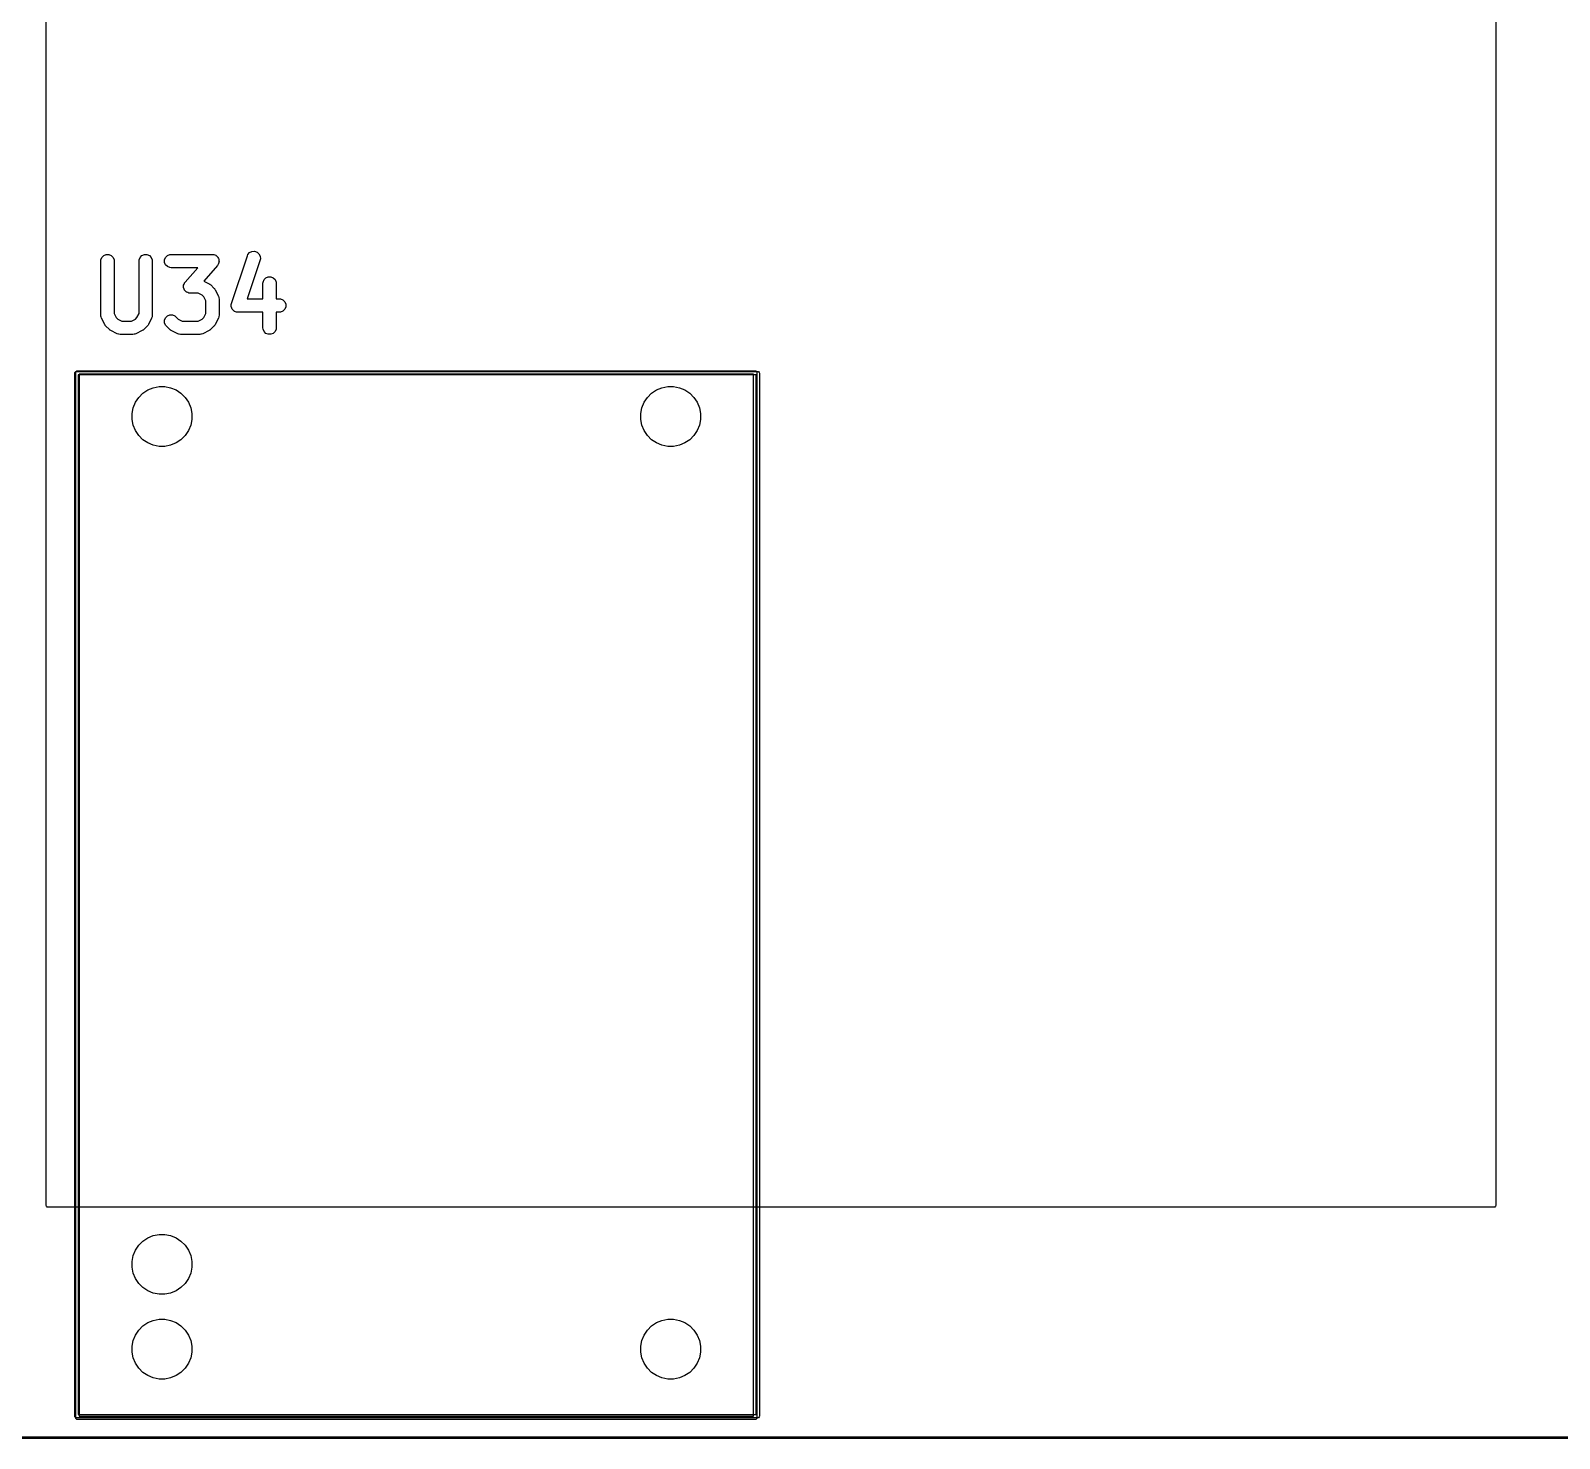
# Model space of a CAD drawing. Header units: inches. Extents: x 0.38 to 8.15, y -7.81 to -0.59.
# Drawn here: x 4.548 to 6.351, y -7.814 to -6.154 of the extents above; entities that cross this region are included whole.
import ezdxf

# ---------------------------------------------------------------- set-up
doc = ezdxf.new("R2010")
doc.units = ezdxf.units.IN
doc.header["$MEASUREMENT"] = 0
for name, color, linetype, true_color in [('B.Cu', 153, 'CONTINUOUS', 0x4d7fc4), ('B.Silkscreen', 31, 'CONTINUOUS', 0xe8b2a7), ('Edge.Cuts', 254, 'CONTINUOUS', 0xd0d2cd), ('F.Cu', 13, 'CONTINUOUS', 0xc83434), ('F.Silkscreen', 41, 'CONTINUOUS', 0xf2eda1), ('User.2', 161, 'CONTINUOUS', 0x5994dc)]:
    doc.layers.add(name, color=color, linetype=linetype, true_color=true_color)

msp = doc.modelspace()

# ---------------------------------------------------------------- linework, layer by layer
at = {"layer": 'B.Cu', "linetype": 'CONTINUOUS'}
for p, q in [((4.6756, -6.5862), (4.6805, -6.5813)), ((4.6805, -6.5813), (4.6862, -6.5774)), ((4.6862, -6.5774), (4.6927, -6.5748)), ((4.6927, -6.5748), (4.6995, -6.5734)), ((4.6995, -6.5734), (4.7064, -6.5734)), ((4.7064, -6.5734), (4.7132, -6.5748)), ((4.7132, -6.5748), (4.7197, -6.5774)), ((4.7197, -6.5774), (4.7254, -6.5813)), ((4.7254, -6.5813), (4.7303, -6.5862)), ((5.2756, -6.5862), (5.2805, -6.5813)), ((5.2805, -6.5813), (5.2862, -6.5774)), ((5.2862, -6.5774), (5.2927, -6.5748)), ((5.2927, -6.5748), (5.2995, -6.5734)), ((5.2995, -6.5734), (5.3064, -6.5734)), ((5.3064, -6.5734), (5.3132, -6.5748)), ((5.3132, -6.5748), (5.3197, -6.5774)), ((5.3197, -6.5774), (5.3254, -6.5813)), ((5.3254, -6.5813), (5.3303, -6.5862)), ((4.6677, -6.6052), (4.669, -6.5984)), ((4.669, -6.5984), (4.6717, -6.592)), ((4.6717, -6.592), (4.6756, -6.5862)), ((4.7303, -6.5862), (4.7342, -6.592)), ((4.7342, -6.592), (4.7369, -6.5984)), ((4.7369, -6.5984), (4.7382, -6.6052)), ((5.2677, -6.6052), (5.269, -6.5984)), ((5.269, -6.5984), (5.2717, -6.592)), ((5.2717, -6.592), (5.2756, -6.5862)), ((5.3303, -6.5862), (5.3342, -6.592)), ((5.3342, -6.592), (5.3369, -6.5984)), ((5.3369, -6.5984), (5.3382, -6.6052)), ((4.6677, -6.6121), (4.6677, -6.6052)), ((4.669, -6.6189), (4.6677, -6.6121)), ((4.7382, -6.6121), (4.7369, -6.6189)), ((4.7382, -6.6052), (4.7382, -6.6121)), ((5.2677, -6.6121), (5.2677, -6.6052)), ((5.269, -6.6189), (5.2677, -6.6121)), ((5.3382, -6.6121), (5.3369, -6.6189)), ((5.3382, -6.6052), (5.3382, -6.6121)), ((4.6717, -6.6254), (4.669, -6.6189)), ((4.6756, -6.6311), (4.6717, -6.6254)), ((4.6805, -6.6361), (4.6756, -6.6311)), ((4.7303, -6.6311), (4.7254, -6.6361)), ((4.7342, -6.6254), (4.7303, -6.6311)), ((4.7369, -6.6189), (4.7342, -6.6254)), ((5.2717, -6.6254), (5.269, -6.6189)), ((5.2756, -6.6311), (5.2717, -6.6254)), ((5.2805, -6.6361), (5.2756, -6.6311)), ((5.3303, -6.6311), (5.3254, -6.6361)), ((5.3342, -6.6254), (5.3303, -6.6311)), ((5.3369, -6.6189), (5.3342, -6.6254)), ((4.6862, -6.6399), (4.6805, -6.6361)), ((4.6927, -6.6426), (4.6862, -6.6399)), ((4.6995, -6.6439), (4.6927, -6.6426)), ((4.7064, -6.6439), (4.6995, -6.6439)), ((4.7132, -6.6426), (4.7064, -6.6439)), ((4.7197, -6.6399), (4.7132, -6.6426)), ((4.7254, -6.6361), (4.7197, -6.6399)), ((5.2862, -6.6399), (5.2805, -6.6361)), ((5.2927, -6.6426), (5.2862, -6.6399)), ((5.2995, -6.6439), (5.2927, -6.6426)), ((5.3064, -6.6439), (5.2995, -6.6439)), ((5.3132, -6.6426), (5.3064, -6.6439)), ((5.3197, -6.6399), (5.3132, -6.6426)), ((5.3254, -6.6361), (5.3197, -6.6399)), ((4.6927, -7.5748), (4.6995, -7.5734)), ((4.6995, -7.5734), (4.7064, -7.5734)), ((4.7064, -7.5734), (4.7132, -7.5748)), ((4.6717, -7.592), (4.6756, -7.5862)), ((4.6756, -7.5862), (4.6805, -7.5813)), ((4.6805, -7.5813), (4.6862, -7.5774)), ((4.6862, -7.5774), (4.6927, -7.5748)), ((4.7132, -7.5748), (4.7197, -7.5774)), ((4.7197, -7.5774), (4.7254, -7.5813)), ((4.7254, -7.5813), (4.7303, -7.5862)), ((4.7303, -7.5862), (4.7342, -7.592)), ((4.6677, -7.6052), (4.669, -7.5984)), ((4.6677, -7.6121), (4.6677, -7.6052)), ((4.669, -7.5984), (4.6717, -7.592)), ((4.7342, -7.592), (4.7369, -7.5984)), ((4.7369, -7.5984), (4.7382, -7.6052)), ((4.7382, -7.6052), (4.7382, -7.6121)), ((4.669, -7.6189), (4.6677, -7.6121)), ((4.6717, -7.6254), (4.669, -7.6189)), ((4.6756, -7.6311), (4.6717, -7.6254)), ((4.7342, -7.6254), (4.7303, -7.6311)), ((4.7369, -7.6189), (4.7342, -7.6254)), ((4.7382, -7.6121), (4.7369, -7.6189)), ((4.6805, -7.6361), (4.6756, -7.6311)), ((4.6862, -7.6399), (4.6805, -7.6361)), ((4.6927, -7.6426), (4.6862, -7.6399)), ((4.6995, -7.6439), (4.6927, -7.6426)), ((4.7064, -7.6439), (4.6995, -7.6439)), ((4.7132, -7.6426), (4.7064, -7.6439)), ((4.7197, -7.6399), (4.7132, -7.6426)), ((4.7254, -7.6361), (4.7197, -7.6399)), ((4.7303, -7.6311), (4.7254, -7.6361)), ((4.6756, -7.6862), (4.6805, -7.6813)), ((4.6805, -7.6813), (4.6862, -7.6774)), ((4.6862, -7.6774), (4.6927, -7.6748)), ((4.6927, -7.6748), (4.6995, -7.6734)), ((4.6995, -7.6734), (4.7064, -7.6734)), ((4.7064, -7.6734), (4.7132, -7.6748)), ((4.7132, -7.6748), (4.7197, -7.6774)), ((4.7197, -7.6774), (4.7254, -7.6813)), ((4.7254, -7.6813), (4.7303, -7.6862)), ((5.2756, -7.6862), (5.2805, -7.6813)), ((5.2805, -7.6813), (5.2862, -7.6774)), ((5.2862, -7.6774), (5.2927, -7.6748)), ((5.2927, -7.6748), (5.2995, -7.6734)), ((5.2995, -7.6734), (5.3064, -7.6734)), ((5.3064, -7.6734), (5.3132, -7.6748)), ((5.3132, -7.6748), (5.3197, -7.6774)), ((5.3197, -7.6774), (5.3254, -7.6813)), ((5.3254, -7.6813), (5.3303, -7.6862)), ((4.6677, -7.7052), (4.669, -7.6984)), ((4.669, -7.6984), (4.6717, -7.692)), ((4.6717, -7.692), (4.6756, -7.6862)), ((4.7303, -7.6862), (4.7342, -7.692)), ((4.7342, -7.692), (4.7369, -7.6984)), ((4.7369, -7.6984), (4.7382, -7.7052)), ((5.2677, -7.7052), (5.269, -7.6984)), ((5.269, -7.6984), (5.2717, -7.692)), ((5.2717, -7.692), (5.2756, -7.6862)), ((5.3303, -7.6862), (5.3342, -7.692)), ((5.3342, -7.692), (5.3369, -7.6984)), ((5.3369, -7.6984), (5.3382, -7.7052)), ((4.6677, -7.7121), (4.6677, -7.7052)), ((4.669, -7.7189), (4.6677, -7.7121)), ((4.7382, -7.7121), (4.7369, -7.7189)), ((4.7382, -7.7052), (4.7382, -7.7121)), ((5.2677, -7.7121), (5.2677, -7.7052)), ((5.269, -7.7189), (5.2677, -7.7121)), ((5.3382, -7.7121), (5.3369, -7.7189)), ((5.3382, -7.7052), (5.3382, -7.7121)), ((4.6717, -7.7254), (4.669, -7.7189)), ((4.6756, -7.7311), (4.6717, -7.7254)), ((4.6805, -7.7361), (4.6756, -7.7311)), ((4.7303, -7.7311), (4.7254, -7.7361)), ((4.7342, -7.7254), (4.7303, -7.7311)), ((4.7369, -7.7189), (4.7342, -7.7254)), ((5.2717, -7.7254), (5.269, -7.7189)), ((5.2756, -7.7311), (5.2717, -7.7254)), ((5.2805, -7.7361), (5.2756, -7.7311)), ((5.3303, -7.7311), (5.3254, -7.7361)), ((5.3342, -7.7254), (5.3303, -7.7311)), ((5.3369, -7.7189), (5.3342, -7.7254)), ((4.6862, -7.7399), (4.6805, -7.7361)), ((4.6927, -7.7426), (4.6862, -7.7399)), ((4.6995, -7.7439), (4.6927, -7.7426)), ((4.7064, -7.7439), (4.6995, -7.7439)), ((4.7132, -7.7426), (4.7064, -7.7439)), ((4.7197, -7.7399), (4.7132, -7.7426)), ((4.7254, -7.7361), (4.7197, -7.7399)), ((5.2862, -7.7399), (5.2805, -7.7361)), ((5.2927, -7.7426), (5.2862, -7.7399)), ((5.2995, -7.7439), (5.2927, -7.7426)), ((5.3064, -7.7439), (5.2995, -7.7439)), ((5.3132, -7.7426), (5.3064, -7.7439)), ((5.3197, -7.7399), (5.3132, -7.7426)), ((5.3254, -7.7361), (5.3197, -7.7399))]:
    msp.add_line(p, q, dxfattribs=at)
at = {"layer": 'B.Silkscreen', "linetype": 'CONTINUOUS'}
for p, q in [((4.6002, -6.5575), (4.6003, -6.5567)), ((4.6002, -7.7878), (4.6002, -6.5575)), ((4.6003, -6.5567), (4.6014, -6.5557)), ((4.6014, -6.5557), (4.6022, -6.5555)), ((4.6022, -6.5555), (5.4057, -6.5555)), ((4.6041, -6.5594), (4.6041, -7.7858)), ((5.4037, -6.5594), (4.6041, -6.5594)), ((5.4037, -7.7858), (5.4037, -6.5594)), ((5.4057, -6.5555), (5.4065, -6.5557)), ((5.4065, -6.5557), (5.4075, -6.5567)), ((5.4075, -6.5567), (5.4077, -6.5575)), ((5.4077, -6.5575), (5.4077, -7.7878)), ((4.6003, -7.7885), (4.6002, -7.7878)), ((4.6014, -7.7896), (4.6003, -7.7885)), ((4.6022, -7.7898), (4.6014, -7.7896)), ((5.4057, -7.7898), (4.6022, -7.7898)), ((4.6041, -7.7858), (5.4037, -7.7858)), ((5.4065, -7.7896), (5.4057, -7.7898)), ((5.4075, -7.7885), (5.4065, -7.7896)), ((5.4077, -7.7878), (5.4075, -7.7885))]:
    msp.add_line(p, q, dxfattribs=at)
at = {"layer": 'Edge.Cuts', "linetype": 'CONTINUOUS'}
for p, q in [((8.1083, -7.814), (0.5906, -7.814)), ((0.5915, -7.812), (8.1073, -7.812))]:
    msp.add_line(p, q, dxfattribs=at)
at = {"layer": 'F.Cu', "linetype": 'CONTINUOUS'}
for p, q in [((4.6756, -6.5862), (4.6805, -6.5813)), ((4.6805, -6.5813), (4.6862, -6.5774)), ((4.6862, -6.5774), (4.6927, -6.5748)), ((4.6927, -6.5748), (4.6995, -6.5734)), ((4.6995, -6.5734), (4.7064, -6.5734)), ((4.7064, -6.5734), (4.7132, -6.5748)), ((4.7132, -6.5748), (4.7197, -6.5774)), ((4.7197, -6.5774), (4.7254, -6.5813)), ((4.7254, -6.5813), (4.7303, -6.5862)), ((5.2756, -6.5862), (5.2805, -6.5813)), ((5.2805, -6.5813), (5.2862, -6.5774)), ((5.2862, -6.5774), (5.2927, -6.5748)), ((5.2927, -6.5748), (5.2995, -6.5734)), ((5.2995, -6.5734), (5.3064, -6.5734)), ((5.3064, -6.5734), (5.3132, -6.5748)), ((5.3132, -6.5748), (5.3197, -6.5774)), ((5.3197, -6.5774), (5.3254, -6.5813)), ((5.3254, -6.5813), (5.3303, -6.5862)), ((4.6677, -6.6052), (4.669, -6.5984)), ((4.669, -6.5984), (4.6717, -6.592)), ((4.6717, -6.592), (4.6756, -6.5862)), ((4.7303, -6.5862), (4.7342, -6.592)), ((4.7342, -6.592), (4.7369, -6.5984)), ((4.7369, -6.5984), (4.7382, -6.6052)), ((5.2677, -6.6052), (5.269, -6.5984)), ((5.269, -6.5984), (5.2717, -6.592)), ((5.2717, -6.592), (5.2756, -6.5862)), ((5.3303, -6.5862), (5.3342, -6.592)), ((5.3342, -6.592), (5.3369, -6.5984)), ((5.3369, -6.5984), (5.3382, -6.6052)), ((4.6677, -6.6121), (4.6677, -6.6052)), ((4.669, -6.6189), (4.6677, -6.6121)), ((4.7382, -6.6121), (4.7369, -6.6189)), ((4.7382, -6.6052), (4.7382, -6.6121)), ((5.2677, -6.6121), (5.2677, -6.6052)), ((5.269, -6.6189), (5.2677, -6.6121)), ((5.3382, -6.6121), (5.3369, -6.6189)), ((5.3382, -6.6052), (5.3382, -6.6121)), ((4.6717, -6.6254), (4.669, -6.6189)), ((4.6756, -6.6311), (4.6717, -6.6254)), ((4.6805, -6.6361), (4.6756, -6.6311)), ((4.7303, -6.6311), (4.7254, -6.6361)), ((4.7342, -6.6254), (4.7303, -6.6311)), ((4.7369, -6.6189), (4.7342, -6.6254)), ((5.2717, -6.6254), (5.269, -6.6189)), ((5.2756, -6.6311), (5.2717, -6.6254)), ((5.2805, -6.6361), (5.2756, -6.6311)), ((5.3303, -6.6311), (5.3254, -6.6361)), ((5.3342, -6.6254), (5.3303, -6.6311)), ((5.3369, -6.6189), (5.3342, -6.6254)), ((4.6862, -6.6399), (4.6805, -6.6361)), ((4.6927, -6.6426), (4.6862, -6.6399)), ((4.6995, -6.6439), (4.6927, -6.6426)), ((4.7064, -6.6439), (4.6995, -6.6439)), ((4.7132, -6.6426), (4.7064, -6.6439)), ((4.7197, -6.6399), (4.7132, -6.6426)), ((4.7254, -6.6361), (4.7197, -6.6399)), ((5.2862, -6.6399), (5.2805, -6.6361)), ((5.2927, -6.6426), (5.2862, -6.6399)), ((5.2995, -6.6439), (5.2927, -6.6426)), ((5.3064, -6.6439), (5.2995, -6.6439)), ((5.3132, -6.6426), (5.3064, -6.6439)), ((5.3197, -6.6399), (5.3132, -6.6426)), ((5.3254, -6.6361), (5.3197, -6.6399)), ((4.6927, -7.5748), (4.6995, -7.5734)), ((4.6995, -7.5734), (4.7064, -7.5734)), ((4.7064, -7.5734), (4.7132, -7.5748)), ((4.6717, -7.592), (4.6756, -7.5862)), ((4.6756, -7.5862), (4.6805, -7.5813)), ((4.6805, -7.5813), (4.6862, -7.5774)), ((4.6862, -7.5774), (4.6927, -7.5748)), ((4.7132, -7.5748), (4.7197, -7.5774)), ((4.7197, -7.5774), (4.7254, -7.5813)), ((4.7254, -7.5813), (4.7303, -7.5862)), ((4.7303, -7.5862), (4.7342, -7.592)), ((4.6677, -7.6052), (4.669, -7.5984)), ((4.6677, -7.6121), (4.6677, -7.6052)), ((4.669, -7.5984), (4.6717, -7.592)), ((4.7342, -7.592), (4.7369, -7.5984)), ((4.7369, -7.5984), (4.7382, -7.6052)), ((4.7382, -7.6052), (4.7382, -7.6121)), ((4.669, -7.6189), (4.6677, -7.6121)), ((4.6717, -7.6254), (4.669, -7.6189)), ((4.6756, -7.6311), (4.6717, -7.6254)), ((4.7342, -7.6254), (4.7303, -7.6311)), ((4.7369, -7.6189), (4.7342, -7.6254)), ((4.7382, -7.6121), (4.7369, -7.6189)), ((4.6805, -7.6361), (4.6756, -7.6311)), ((4.6862, -7.6399), (4.6805, -7.6361)), ((4.6927, -7.6426), (4.6862, -7.6399)), ((4.6995, -7.6439), (4.6927, -7.6426)), ((4.7064, -7.6439), (4.6995, -7.6439)), ((4.7132, -7.6426), (4.7064, -7.6439)), ((4.7197, -7.6399), (4.7132, -7.6426)), ((4.7254, -7.6361), (4.7197, -7.6399)), ((4.7303, -7.6311), (4.7254, -7.6361)), ((4.6756, -7.6862), (4.6805, -7.6813)), ((4.6805, -7.6813), (4.6862, -7.6774)), ((4.6862, -7.6774), (4.6927, -7.6748)), ((4.6927, -7.6748), (4.6995, -7.6734)), ((4.6995, -7.6734), (4.7064, -7.6734)), ((4.7064, -7.6734), (4.7132, -7.6748)), ((4.7132, -7.6748), (4.7197, -7.6774)), ((4.7197, -7.6774), (4.7254, -7.6813)), ((4.7254, -7.6813), (4.7303, -7.6862)), ((5.2756, -7.6862), (5.2805, -7.6813)), ((5.2805, -7.6813), (5.2862, -7.6774)), ((5.2862, -7.6774), (5.2927, -7.6748)), ((5.2927, -7.6748), (5.2995, -7.6734)), ((5.2995, -7.6734), (5.3064, -7.6734)), ((5.3064, -7.6734), (5.3132, -7.6748)), ((5.3132, -7.6748), (5.3197, -7.6774)), ((5.3197, -7.6774), (5.3254, -7.6813)), ((5.3254, -7.6813), (5.3303, -7.6862)), ((4.6677, -7.7052), (4.669, -7.6984)), ((4.669, -7.6984), (4.6717, -7.692)), ((4.6717, -7.692), (4.6756, -7.6862)), ((4.7303, -7.6862), (4.7342, -7.692)), ((4.7342, -7.692), (4.7369, -7.6984)), ((4.7369, -7.6984), (4.7382, -7.7052)), ((5.2677, -7.7052), (5.269, -7.6984)), ((5.269, -7.6984), (5.2717, -7.692)), ((5.2717, -7.692), (5.2756, -7.6862)), ((5.3303, -7.6862), (5.3342, -7.692)), ((5.3342, -7.692), (5.3369, -7.6984)), ((5.3369, -7.6984), (5.3382, -7.7052)), ((4.6677, -7.7121), (4.6677, -7.7052)), ((4.669, -7.7189), (4.6677, -7.7121)), ((4.7382, -7.7121), (4.7369, -7.7189)), ((4.7382, -7.7052), (4.7382, -7.7121)), ((5.2677, -7.7121), (5.2677, -7.7052)), ((5.269, -7.7189), (5.2677, -7.7121)), ((5.3382, -7.7121), (5.3369, -7.7189)), ((5.3382, -7.7052), (5.3382, -7.7121)), ((4.6717, -7.7254), (4.669, -7.7189)), ((4.6756, -7.7311), (4.6717, -7.7254)), ((4.6805, -7.7361), (4.6756, -7.7311)), ((4.7303, -7.7311), (4.7254, -7.7361)), ((4.7342, -7.7254), (4.7303, -7.7311)), ((4.7369, -7.7189), (4.7342, -7.7254)), ((5.2717, -7.7254), (5.269, -7.7189)), ((5.2756, -7.7311), (5.2717, -7.7254)), ((5.2805, -7.7361), (5.2756, -7.7311)), ((5.3303, -7.7311), (5.3254, -7.7361)), ((5.3342, -7.7254), (5.3303, -7.7311)), ((5.3369, -7.7189), (5.3342, -7.7254)), ((4.6862, -7.7399), (4.6805, -7.7361)), ((4.6927, -7.7426), (4.6862, -7.7399)), ((4.6995, -7.7439), (4.6927, -7.7426)), ((4.7064, -7.7439), (4.6995, -7.7439)), ((4.7132, -7.7426), (4.7064, -7.7439)), ((4.7197, -7.7399), (4.7132, -7.7426)), ((4.7254, -7.7361), (4.7197, -7.7399)), ((5.2862, -7.7399), (5.2805, -7.7361)), ((5.2927, -7.7426), (5.2862, -7.7399)), ((5.2995, -7.7439), (5.2927, -7.7426)), ((5.3064, -7.7439), (5.2995, -7.7439)), ((5.3132, -7.7426), (5.3064, -7.7439)), ((5.3197, -7.7399), (5.3132, -7.7426)), ((5.3254, -7.7361), (5.3197, -7.7399))]:
    msp.add_line(p, q, dxfattribs=at)
at = {"layer": 'F.Silkscreen', "linetype": 'CONTINUOUS'}
for p, q in [((4.6322, -6.421), (4.6344, -6.4188)), ((4.6344, -6.4188), (4.6372, -6.4176)), ((4.6372, -6.4176), (4.6403, -6.4176)), ((4.6403, -6.4176), (4.6431, -6.4188)), ((4.6431, -6.4188), (4.6453, -6.421)), ((4.6772, -6.421), (4.6794, -6.4188)), ((4.6794, -6.4188), (4.6822, -6.4176)), ((4.6822, -6.4176), (4.6853, -6.4176)), ((4.6853, -6.4176), (4.6881, -6.4188)), ((4.6881, -6.4188), (4.6903, -6.421)), ((4.7072, -6.421), (4.7093, -6.4188)), ((4.7093, -6.4188), (4.7122, -6.4176)), ((4.7122, -6.4176), (4.7137, -6.4175)), ((4.7137, -6.4175), (4.7625, -6.4175)), ((4.7625, -6.4175), (4.7633, -6.4176)), ((4.7633, -6.4176), (4.7635, -6.4176)), ((4.7635, -6.4176), (4.7636, -6.4176)), ((4.7636, -6.4176), (4.764, -6.4176)), ((4.764, -6.4176), (4.7652, -6.4181)), ((4.7652, -6.4181), (4.7664, -6.4185)), ((4.7664, -6.4185), (4.7666, -6.4187)), ((4.7666, -6.4187), (4.7668, -6.4188)), ((4.7668, -6.4188), (4.7677, -6.4197)), ((4.785, -6.4754), (4.8037, -6.4191)), ((4.8037, -6.4191), (4.8044, -6.4177)), ((4.8044, -6.4177), (4.8064, -6.4154)), ((4.8064, -6.4154), (4.8091, -6.414)), ((4.8091, -6.414), (4.8122, -6.4138)), ((4.8122, -6.4138), (4.8151, -6.4148)), ((4.8151, -6.4148), (4.8174, -6.4168)), ((4.8174, -6.4168), (4.8188, -6.4195)), ((4.6309, -6.4254), (4.631, -6.4238)), ((4.6309, -6.4891), (4.6309, -6.4254)), ((4.631, -6.4238), (4.6322, -6.421)), ((4.6453, -6.421), (4.6465, -6.4238)), ((4.6465, -6.4238), (4.6466, -6.4254)), ((4.6466, -6.4254), (4.6466, -6.4873)), ((4.6759, -6.4254), (4.676, -6.4238)), ((4.6759, -6.4873), (4.6759, -6.4254)), ((4.676, -6.4238), (4.6772, -6.421)), ((4.6903, -6.421), (4.6914, -6.4238)), ((4.6914, -6.4238), (4.6916, -6.4254)), ((4.6916, -6.4254), (4.6916, -6.4891)), ((4.706, -6.4238), (4.7072, -6.421)), ((4.706, -6.4269), (4.706, -6.4238)), ((4.7072, -6.4297), (4.706, -6.4269)), ((4.7093, -6.4319), (4.7072, -6.4297)), ((4.7122, -6.4331), (4.7093, -6.4319)), ((4.7137, -6.4332), (4.7122, -6.4331)), ((4.7451, -6.4332), (4.7137, -6.4332)), ((4.7303, -6.4502), (4.7451, -6.4332)), ((4.7684, -6.4306), (4.7523, -6.449)), ((4.7677, -6.4197), (4.7687, -6.4206)), ((4.7689, -6.4299), (4.7684, -6.4306)), ((4.7687, -6.4206), (4.7688, -6.4208)), ((4.7688, -6.4208), (4.769, -6.421)), ((4.769, -6.4297), (4.7689, -6.4299)), ((4.769, -6.421), (4.7695, -6.4222)), ((4.7691, -6.4296), (4.769, -6.4297)), ((4.7693, -6.4293), (4.7691, -6.4296)), ((4.7697, -6.4281), (4.7693, -6.4293)), ((4.7695, -6.4222), (4.7701, -6.4233)), ((4.7702, -6.4269), (4.7697, -6.4281)), ((4.7701, -6.4233), (4.7701, -6.4236)), ((4.7701, -6.4236), (4.7702, -6.4238)), ((4.7702, -6.4238), (4.7702, -6.4251)), ((4.7702, -6.4251), (4.7703, -6.4264)), ((4.7703, -6.4264), (4.7702, -6.4266)), ((4.7702, -6.4266), (4.7702, -6.4269)), ((4.8187, -6.4241), (4.8034, -6.47)), ((4.819, -6.4226), (4.8187, -6.4241)), ((4.8188, -6.4195), (4.819, -6.4226)), ((4.7284, -6.4543), (4.7285, -6.4541)), ((4.7285, -6.4556), (4.7284, -6.4543)), ((4.7285, -6.4538), (4.729, -6.4527)), ((4.7285, -6.4541), (4.7285, -6.4538)), ((4.729, -6.4527), (4.7294, -6.4514)), ((4.7294, -6.4514), (4.7296, -6.4511)), ((4.7296, -6.4511), (4.7297, -6.451)), ((4.7297, -6.451), (4.7298, -6.4508)), ((4.7298, -6.4508), (4.7303, -6.4502)), ((4.7523, -6.449), (4.7585, -6.4521)), ((4.7585, -6.4521), (4.7592, -6.4525)), ((4.7592, -6.4525), (4.7593, -6.4526)), ((4.7593, -6.4526), (4.7596, -6.4527)), ((4.7596, -6.4527), (4.7598, -6.4529)), ((4.7598, -6.4529), (4.7599, -6.4531)), ((4.7599, -6.4531), (4.7605, -6.4535)), ((4.7605, -6.4535), (4.7643, -6.4573)), ((4.8221, -6.4516), (4.8222, -6.4501)), ((4.8221, -6.47), (4.8221, -6.4516)), ((4.8222, -6.4501), (4.8234, -6.4472)), ((4.8234, -6.4472), (4.8256, -6.4451)), ((4.8256, -6.4451), (4.8284, -6.4439)), ((4.8284, -6.4439), (4.8315, -6.4439)), ((4.8315, -6.4439), (4.8343, -6.4451)), ((4.8343, -6.4451), (4.8365, -6.4472)), ((4.8365, -6.4472), (4.8377, -6.4501)), ((4.8377, -6.4501), (4.8378, -6.4516)), ((4.8378, -6.4516), (4.8378, -6.47)), ((4.7285, -6.4569), (4.7285, -6.4556)), ((4.7286, -6.4571), (4.7285, -6.4569)), ((4.7286, -6.4574), (4.7286, -6.4571)), ((4.7292, -6.4586), (4.7286, -6.4574)), ((4.7297, -6.4597), (4.7292, -6.4586)), ((4.7299, -6.4599), (4.7297, -6.4597)), ((4.73, -6.4602), (4.7299, -6.4599)), ((4.7309, -6.461), (4.73, -6.4602)), ((4.7318, -6.4619), (4.7309, -6.461)), ((4.7321, -6.462), (4.7318, -6.4619)), ((4.7323, -6.4622), (4.7321, -6.462)), ((4.7335, -6.4626), (4.7323, -6.4622)), ((4.7347, -6.4631), (4.7335, -6.4626)), ((4.7351, -6.4631), (4.7347, -6.4631)), ((4.7352, -6.4632), (4.7351, -6.4631)), ((4.7354, -6.4632), (4.7352, -6.4632)), ((4.7362, -6.4632), (4.7354, -6.4632)), ((4.7456, -6.4632), (4.7362, -6.4632)), ((4.7503, -6.4656), (4.7456, -6.4632)), ((4.7522, -6.4675), (4.7503, -6.4656)), ((4.7546, -6.4722), (4.7522, -6.4675)), ((4.7546, -6.4873), (4.7546, -6.4722)), ((4.7643, -6.4573), (4.7648, -6.4579)), ((4.7648, -6.4579), (4.7649, -6.458)), ((4.7649, -6.458), (4.7651, -6.4583)), ((4.7651, -6.4583), (4.7653, -6.4585)), ((4.7653, -6.4585), (4.7653, -6.4587)), ((4.7653, -6.4587), (4.7658, -6.4593)), ((4.7658, -6.4593), (4.7695, -6.4668)), ((4.7695, -6.4668), (4.7701, -6.4683)), ((4.7701, -6.4683), (4.7701, -6.4686)), ((4.7701, -6.4686), (4.7702, -6.4688)), ((4.7702, -6.4688), (4.7703, -6.4704)), ((4.7703, -6.4704), (4.7703, -6.4891)), ((4.8034, -6.47), (4.8221, -6.47)), ((4.8378, -6.47), (4.8412, -6.47)), ((4.8412, -6.47), (4.8427, -6.4701)), ((4.8427, -6.4701), (4.8456, -6.4713)), ((4.8456, -6.4713), (4.8478, -6.4735)), ((4.8478, -6.4735), (4.8489, -6.4763)), ((4.631, -6.4906), (4.6309, -6.4891)), ((4.6311, -6.4909), (4.631, -6.4906)), ((4.6311, -6.4912), (4.6311, -6.4909)), ((4.6317, -6.4926), (4.6311, -6.4912)), ((4.6466, -6.4873), (4.649, -6.4919)), ((4.6735, -6.4919), (4.6759, -6.4873)), ((4.6913, -6.4912), (4.6908, -6.4926)), ((4.6914, -6.4906), (4.6913, -6.4909)), ((4.6913, -6.4909), (4.6913, -6.4912)), ((4.6916, -6.4891), (4.6914, -6.4906)), ((4.7072, -6.4922), (4.7093, -6.4901)), ((4.7093, -6.4901), (4.7122, -6.4889)), ((4.7122, -6.4889), (4.7153, -6.4889)), ((4.7153, -6.4889), (4.7181, -6.4901)), ((4.7181, -6.4901), (4.7193, -6.491)), ((4.7193, -6.491), (4.7221, -6.4939)), ((4.7522, -6.4919), (4.7546, -6.4873)), ((4.7701, -6.4912), (4.7695, -6.4926)), ((4.7702, -6.4906), (4.7701, -6.4909)), ((4.7701, -6.4909), (4.7701, -6.4912)), ((4.7703, -6.4891), (4.7702, -6.4906)), ((4.7847, -6.4763), (4.7848, -6.4761)), ((4.7847, -6.4765), (4.7847, -6.4763)), ((4.7847, -6.4769), (4.7847, -6.4765)), ((4.7847, -6.4781), (4.7847, -6.4769)), ((4.7847, -6.4794), (4.7847, -6.4781)), ((4.7848, -6.4797), (4.7847, -6.4794)), ((4.7848, -6.4761), (4.785, -6.4754)), ((4.7849, -6.4799), (4.7848, -6.4797)), ((4.7854, -6.4811), (4.7849, -6.4799)), ((4.7859, -6.4822), (4.7854, -6.4811)), ((4.7861, -6.4824), (4.7859, -6.4822)), ((4.7862, -6.4827), (4.7861, -6.4824)), ((4.7872, -6.4835), (4.7862, -6.4827)), ((4.7881, -6.4844), (4.7872, -6.4835)), ((4.7884, -6.4845), (4.7881, -6.4844)), ((4.7886, -6.4847), (4.7884, -6.4845)), ((4.7898, -6.4851), (4.7886, -6.4847)), ((4.7909, -6.4856), (4.7898, -6.4851)), ((4.7913, -6.4856), (4.7909, -6.4856)), ((4.7915, -6.4857), (4.7913, -6.4856)), ((4.7917, -6.4857), (4.7915, -6.4857)), ((4.7925, -6.4857), (4.7917, -6.4857)), ((4.8221, -6.4857), (4.7925, -6.4857)), ((4.8221, -6.5041), (4.8221, -6.4857)), ((4.8412, -6.4857), (4.8378, -6.4857)), ((4.8378, -6.4857), (4.8378, -6.5041)), ((4.8427, -6.4856), (4.8412, -6.4857)), ((4.8456, -6.4844), (4.8427, -6.4856)), ((4.8478, -6.4822), (4.8456, -6.4844)), ((4.8489, -6.4794), (4.8478, -6.4822)), ((4.8489, -6.4763), (4.8489, -6.4794)), ((4.6354, -6.5001), (4.6317, -6.4926)), ((4.6359, -6.5008), (4.6354, -6.5001)), ((4.6359, -6.501), (4.6359, -6.5008)), ((4.6361, -6.5012), (4.6359, -6.501)), ((4.6363, -6.5014), (4.6361, -6.5012)), ((4.6364, -6.5016), (4.6363, -6.5014)), ((4.6369, -6.5022), (4.6364, -6.5016)), ((4.6407, -6.5059), (4.6369, -6.5022)), ((4.6413, -6.5064), (4.6407, -6.5059)), ((4.6414, -6.5066), (4.6413, -6.5064)), ((4.6416, -6.5067), (4.6414, -6.5066)), ((4.6419, -6.5069), (4.6416, -6.5067)), ((4.642, -6.507), (4.6419, -6.5069)), ((4.6427, -6.5074), (4.642, -6.507)), ((4.6502, -6.5112), (4.6427, -6.5074)), ((4.649, -6.4919), (4.6509, -6.4939)), ((4.6509, -6.4939), (4.6556, -6.4962)), ((4.6556, -6.4962), (4.6669, -6.4962)), ((4.6669, -6.4962), (4.6716, -6.4939)), ((4.6716, -6.4939), (4.6735, -6.4919)), ((4.6797, -6.5074), (4.6723, -6.5112)), ((4.6804, -6.507), (4.6797, -6.5074)), ((4.6806, -6.5069), (4.6804, -6.507)), ((4.6808, -6.5067), (4.6806, -6.5069)), ((4.6811, -6.5066), (4.6808, -6.5067)), ((4.6812, -6.5064), (4.6811, -6.5066)), ((4.6818, -6.5059), (4.6812, -6.5064)), ((4.6855, -6.5022), (4.6818, -6.5059)), ((4.686, -6.5016), (4.6855, -6.5022)), ((4.6862, -6.5014), (4.686, -6.5016)), ((4.6863, -6.5012), (4.6862, -6.5014)), ((4.6865, -6.501), (4.6863, -6.5012)), ((4.6866, -6.5008), (4.6865, -6.501)), ((4.687, -6.5001), (4.6866, -6.5008)), ((4.6908, -6.4926), (4.687, -6.5001)), ((4.706, -6.4951), (4.7072, -6.4922)), ((4.706, -6.4981), (4.706, -6.4951)), ((4.7072, -6.501), (4.706, -6.4981)), ((4.7082, -6.5022), (4.7072, -6.501)), ((4.7119, -6.5059), (4.7082, -6.5022)), ((4.7125, -6.5064), (4.7119, -6.5059)), ((4.7126, -6.5066), (4.7125, -6.5064)), ((4.7129, -6.5067), (4.7126, -6.5066)), ((4.7131, -6.5069), (4.7129, -6.5067)), ((4.7133, -6.507), (4.7131, -6.5069)), ((4.714, -6.5074), (4.7133, -6.507)), ((4.7215, -6.5112), (4.714, -6.5074)), ((4.7221, -6.4939), (4.7268, -6.4962)), ((4.7268, -6.4962), (4.7456, -6.4962)), ((4.7456, -6.4962), (4.7503, -6.4939)), ((4.7503, -6.4939), (4.7522, -6.4919)), ((4.7585, -6.5074), (4.751, -6.5112)), ((4.7592, -6.507), (4.7585, -6.5074)), ((4.7593, -6.5069), (4.7592, -6.507)), ((4.7596, -6.5067), (4.7593, -6.5069)), ((4.7598, -6.5066), (4.7596, -6.5067)), ((4.7599, -6.5064), (4.7598, -6.5066)), ((4.7605, -6.5059), (4.7599, -6.5064)), ((4.7643, -6.5022), (4.7605, -6.5059)), ((4.7648, -6.5016), (4.7643, -6.5022)), ((4.7649, -6.5014), (4.7648, -6.5016)), ((4.7651, -6.5012), (4.7649, -6.5014)), ((4.7653, -6.501), (4.7651, -6.5012)), ((4.7658, -6.5001), (4.7653, -6.5008)), ((4.7653, -6.5008), (4.7653, -6.501)), ((4.7695, -6.4926), (4.7658, -6.5001)), ((4.8222, -6.5056), (4.8221, -6.5041)), ((4.8234, -6.5085), (4.8222, -6.5056)), ((4.8256, -6.5107), (4.8234, -6.5085)), ((4.8365, -6.5085), (4.8343, -6.5107)), ((4.8377, -6.5056), (4.8365, -6.5085)), ((4.8378, -6.5041), (4.8377, -6.5056)), ((4.6517, -6.5117), (4.6502, -6.5112)), ((4.6519, -6.5117), (4.6517, -6.5117)), ((4.6522, -6.5118), (4.6519, -6.5117)), ((4.6537, -6.512), (4.6522, -6.5118)), ((4.6687, -6.512), (4.6537, -6.512)), ((4.6703, -6.5118), (4.6687, -6.512)), ((4.6705, -6.5117), (4.6703, -6.5118)), ((4.6708, -6.5117), (4.6705, -6.5117)), ((4.6723, -6.5112), (4.6708, -6.5117)), ((4.7229, -6.5117), (4.7215, -6.5112)), ((4.7232, -6.5117), (4.7229, -6.5117)), ((4.7234, -6.5118), (4.7232, -6.5117)), ((4.725, -6.512), (4.7234, -6.5118)), ((4.7475, -6.512), (4.725, -6.512)), ((4.749, -6.5118), (4.7475, -6.512)), ((4.7493, -6.5117), (4.749, -6.5118)), ((4.7495, -6.5117), (4.7493, -6.5117)), ((4.751, -6.5112), (4.7495, -6.5117)), ((4.8284, -6.5118), (4.8256, -6.5107)), ((4.8315, -6.5118), (4.8284, -6.5118)), ((4.8343, -6.5107), (4.8315, -6.5118)), ((4.6014, -6.5567), (4.6015, -6.5559)), ((4.6014, -7.7898), (4.6014, -6.5567)), ((4.6015, -6.5559), (4.6026, -6.5549)), ((4.6026, -6.5549), (4.6033, -6.5547)), ((4.6033, -6.5547), (5.4026, -6.5547)), ((4.6053, -6.5587), (4.6053, -7.7878)), ((5.4006, -6.5587), (4.6053, -6.5587)), ((5.4006, -7.7878), (5.4006, -6.5587)), ((5.4026, -6.5547), (5.4033, -6.5549)), ((5.4033, -6.5549), (5.4044, -6.5559)), ((5.4044, -6.5559), (5.4045, -6.5567)), ((5.4045, -6.5567), (5.4045, -7.7898)), ((4.6015, -7.7905), (4.6014, -7.7898)), ((4.6053, -7.7878), (5.4006, -7.7878)), ((5.4045, -7.7898), (5.4044, -7.7905)), ((4.6026, -7.7916), (4.6015, -7.7905)), ((4.6033, -7.7917), (4.6026, -7.7916)), ((5.4026, -7.7917), (4.6033, -7.7917)), ((5.4033, -7.7916), (5.4026, -7.7917)), ((5.4044, -7.7905), (5.4033, -7.7916))]:
    msp.add_line(p, q, dxfattribs=at)
at = {"layer": 'User.2', "linetype": 'CONTINUOUS'}
for p, q in [((4.5664, -7.5394), (4.5664, -0.6969)), ((6.2761, -0.6969), (6.2761, -7.5394)), ((4.5666, -7.5401), (4.5664, -7.5394)), ((4.5677, -7.5412), (4.5666, -7.5401)), ((4.5684, -7.5413), (4.5677, -7.5412)), ((6.2741, -7.5413), (4.5684, -7.5413)), ((6.2749, -7.5412), (6.2741, -7.5413)), ((6.2759, -7.5401), (6.2749, -7.5412)), ((6.2761, -7.5394), (6.2759, -7.5401))]:
    msp.add_line(p, q, dxfattribs=at)

doc.saveas('drawing.dxf')
